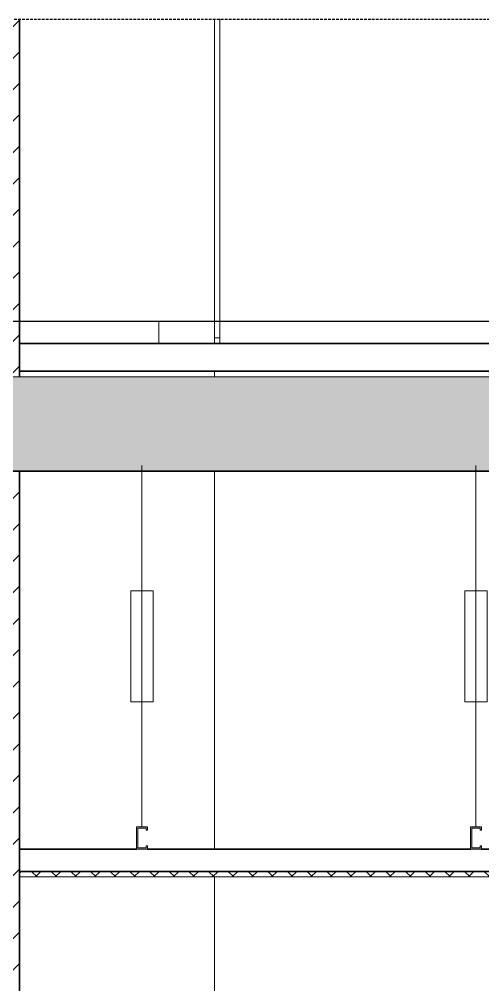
# Model space of a CAD drawing. Header units: millimetres. Extents: x 42054 to 236235, y 253 to 78637.
# Drawn here: x 74953 to 75786, y 4406 to 6143 of the extents above; entities that cross this region are included whole.
import ezdxf

# ---------------------------------------------------------------- set-up
doc = ezdxf.new("R2010")
doc.units = ezdxf.units.MM
for name, pattern in [('Centre', [31.75, 6.35, -4.7625, 15.875, -4.7625]), ('Hidden', [7.14375, 4.7625, -2.38125]), ('IMPORT-CENTER _2_', [40.64, 25.4, -5.08, 5.08, -5.08])]:
    doc.linetypes.add(name, pattern=pattern)
for name, color, linetype, lineweight in [('0-5', 130, 'Continuous', 5), ('A-CLNG-1', 250, 'Continuous', 35), ('A-CLNG-FNSH-1', 7, 'Continuous', 18), ('A-CLNG-PATT-4', 9, 'Continuous', 18), ('A-DETL-GENF', 92, 'Continuous', 18), ('A-DETL-GENF-4', 92, 'Hidden', 25), ('A-DETL-GENF-5', 9, 'Continuous', 18), ('A-DETL-MEDM', 33, 'Continuous', 35), ('A-DETL-THIN', 151, 'Continuous', 18), ('A-FLOR-2', 7, 'Continuous', 18), ('A-FLOR-FNSH-1', 250, 'Continuous', 35), ('A-FLOR-LEVL-2', 51, 'Centre', 9), ('A-GLAZ-CURT', 52, 'Continuous', 18), ('A-GLAZ-CURT-2', 7, 'Continuous', 18), ('A-WALL', 113, 'Continuous', 18), ('A-WALL-2', 250, 'Continuous', 35), ('A-WALL-3', 7, 'Continuous', 18), ('A-WALL-PATT-1', 9, 'Continuous', 18), ('G-IMPT', 8, 'Continuous', 18), ('G-IMPT-5', 8, 'IMPORT-CENTER _2_', 18), ('M-EQPM', 50, 'Continuous', 18), ('M-EQPM-3', 50, 'Continuous', 25)]:
    doc.layers.add(name, color=color, linetype=linetype, lineweight=lineweight)
pattern_1 = [(45, (49739.84, 15773.775), (-28.28427, 28.28427), [])]

# ---------------------------------------------------------------- blocks, each defined once
blk = doc.blocks.new('System Panel - Glazed-901204-TKCS_CĂN HỘ LOẠI 1A - MẶT CẮT 2')
at = {"layer": 'A-GLAZ-CURT-2'}
blk.add_line((47112.6, 6143), (47112.6, 5560), dxfattribs=at)
blk = doc.blocks.new('NCV_TKTC_TANG 2_rvt-3-TKCS_CĂN HỘ LOẠI 1A - MẶT CẮT 2')
at = {"layer": 'A-WALL-PATT-1'}
h = blk.add_hatch(dxfattribs=at)
h.set_pattern_fill('FP_6', color=256, style=0, pattern_type=2)
h.set_pattern_definition(pattern_1)
h.paths.add_polyline_path([(46653, 5500), (46752.6, 5500), (46752.6, 6143), (46652.6, 6143), (46652.6, 5500)])
at = {"layer": 'A-FLOR-2'}
for p, q in [((47102.6, 5570), (47112.6, 5570)), ((47102.6, 5560), (47102.6, 5570))]:
    blk.add_line(p, q, dxfattribs=at)
at = {"layer": 'A-FLOR-FNSH-1'}
for p, q in [((47933.7, 5560), (46752.6, 5560)), ((46752.6, 5510), (46752.6, 5560)), ((46752.6, 5510), (47933.7, 5510))]:
    blk.add_line(p, q, dxfattribs=at)
at = {"layer": 'A-WALL-2'}
blk.add_line((46752.6, 5500), (46752.6, 6143), dxfattribs=at)
at = {"layer": 'A-WALL-3'}
for p, q in [((47103, 5600), (47103, 5570)), ((47103, 5510), (47103, 5500))]:
    blk.add_line(p, q, dxfattribs=at)
at = {"layer": 'A-GLAZ-CURT'}
blk.add_blockref('System Panel - Glazed-901204-TKCS_CĂN HỘ LOẠI 1A - MẶT CẮT 2', (0, 0), dxfattribs=at)
blk = doc.blocks.new('NCV_TKTC_TANG 1_rvt-3-TKCS_CĂN HỘ LOẠI 1A - MẶT CẮT 2')
at = {"layer": 'A-CLNG-PATT-4'}
h = blk.add_hatch(dxfattribs=at)
h.set_pattern_fill('FP_8', color=256, style=0, pattern_type=2)
h.set_pattern_definition([(45, (49739.838, 15773.775), (-17.67767, 17.67767), []), (135, (49739.838, 15773.775), (-17.67767, -17.67767), [])])
h.paths.add_polyline_path([(47551.4, 4600), (49052.6, 4600), (49052.6, 4610), (46752.6, 4610), (46752.6, 4600), (47112.6, 4600)])
at = {"layer": 'A-WALL-PATT-1'}
h = blk.add_hatch(dxfattribs=at)
h.set_pattern_fill('FP_6', color=256, style=0, pattern_type=2)
h.set_pattern_definition(pattern_1)
h.paths.add_polyline_path([(46653, 2100), (46752.6, 2100), (46752.6, 5330), (46652.6, 5330), (46652.6, 2100)])
at = {"layer": 'A-CLNG-1'}
for p, q in [((46962.6, 4650), (46752.6, 4650)), ((46752.6, 4650), (46752.6, 4610)), ((47562.6, 4650), (46982.6, 4650)), ((48162.6, 4650), (47582.6, 4650)), ((49052.6, 4610), (46752.6, 4610))]:
    blk.add_line(p, q, dxfattribs=at)
at = {"layer": 'A-CLNG-FNSH-1'}
for p, q in [((46752.6, 4610), (46752.6, 4600)), ((46752.6, 4600), (49052.6, 4600))]:
    blk.add_line(p, q, dxfattribs=at)
at = {"layer": 'A-WALL-2'}
blk.add_line((46752.6, 5330), (46752.6, 2100), dxfattribs=at)
at = {"layer": 'A-WALL-3'}
for p, q in [((47103, 5330), (47103, 4650)), ((47103, 4600), (47103, 2170))]:
    blk.add_line(p, q, dxfattribs=at)
blk = doc.blocks.new('TKTC_XREF_251221_MB TANG 2-7 - TKTC_XREF_260130_MB TANG 2-5_dwg_$cc-4746802-TKCS_CĂN HỘ LOẠI 1A - MẶT CẮT 2')
at = {"layer": 'G-IMPT-5'}
for p, q in [((46981.2, 5600), (46860.1, 5600)), ((46921.1, 5600), (46920.2, 5600))]:
    blk.add_line(p, q, dxfattribs=at)
at = {"layer": 'M-EQPM'}
for p, q in [((46965.6, 5600), (46875.7, 5600)), ((46875.7, 5600), (46920.7, 5600)), ((46920.3, 5600), (46920.3, 5600)), ((46920.7, 5600), (46965.6, 5600))]:
    blk.add_line(p, q, dxfattribs=at)
blk = doc.blocks.new('TKTC_XREF_251221_MB TANG 2-7 - TKTC_XREF_260130_MB TANG 2-5_dwg_CUM U_DN100-4746799-TKCS_CĂN HỘ LOẠI 1A - MẶT CẮT 2')
at = {"layer": 'G-IMPT'}
for p, q in [((46864.4, 5600), (46866.6, 5600)), ((46865.5, 5600), (46872.3, 5600)), ((46865.8, 5600), (46866.2, 5600)), ((46975.1, 5600), (46866.2, 5600)), ((46866.6, 5600), (46871.2, 5600)), ((46866.7, 5600), (46866.6, 5600)), ((46866.9, 5600), (46867.6, 5600)), ((46867.6, 5600), (46870.1, 5600)), ((46867.6, 5600), (46870.2, 5600)), ((46867.6, 5600), (46870.2, 5600)), ((46870.1, 5600), (46870.9, 5600)), ((46871.2, 5600), (46873.5, 5600)), ((46871.2, 5600), (46871.2, 5600)), ((46968.8, 5600), (46872.5, 5600)), ((46965.6, 5600), (46875.7, 5600)), ((46967, 5600), (46969.3, 5600)), ((46968.1, 5600), (46975, 5600)), ((46969.3, 5600), (46973.8, 5600)), ((46969.3, 5600), (46969.3, 5600)), ((46969.5, 5600), (46970.2, 5600)), ((46970.2, 5600), (46972.8, 5600)), ((46970.3, 5600), (46972.8, 5600)), ((46970.3, 5600), (46972.8, 5600)), ((46972.8, 5600), (46973.5, 5600)), ((46973.8, 5600), (46976.1, 5600)), ((46973.8, 5600), (46973.8, 5600)), ((46974.7, 5600), (46975.1, 5600))]:
    blk.add_line(p, q, dxfattribs=at)
at = {"layer": 'G-IMPT', "flags": 128}
for points in [[(46864.4, 5600), (46862.9, 5600), (46862.9, 5600), (46875, 5600), (46875, 5600), (46873.5, 5600)], [(46873.5, 5600), (46873.5, 5600), (46864.4, 5600), (46864.4, 5600)], [(46866.9, 5600), (46866.9, 5600), (46870.9, 5600), (46870.9, 5600)], [(46872.1, 5600), (46872.5, 5600), (46875.7, 5600)], [(46967, 5600), (46965.5, 5600), (46965.5, 5600), (46977.7, 5600), (46977.6, 5600), (46976.1, 5600)], [(46968.4, 5600), (46968.8, 5600), (46965.6, 5600)], [(46976.1, 5600), (46976.1, 5600), (46967, 5600), (46967, 5600)], [(46969.5, 5600), (46969.5, 5600), (46973.5, 5600), (46973.6, 5600)]]:
    blk.add_lwpolyline(points, dxfattribs=at)
blk = doc.blocks.new('TKTC_XREF_251221_MB TANG 2-7 - TKTC_XREF_260130_MB TANG 2-5_dwg_$cc-4746807-TKCS_CĂN HỘ LOẠI 1A - MẶT CẮT 2')
at = {"layer": 'G-IMPT-5'}
for p, q in [((46756.9, 5600), (46603.9, 5600)), ((46680.5, 5600), (46680.3, 5600))]:
    blk.add_line(p, q, dxfattribs=at)
at = {"layer": 'M-EQPM'}
for p, q in [((46737.3, 5600), (46623.6, 5600)), ((46623.6, 5600), (46680.4, 5600)), ((46680.4, 5600), (46680.4, 5600)), ((46680.4, 5600), (46737.3, 5600))]:
    blk.add_line(p, q, dxfattribs=at)
blk = doc.blocks.new('TKTC_XREF_251221_MB TANG 2-7 - TKTC_XREF_260130_MB TANG 2-5_dwg_CUM U_DN100-4746796-TKCS_CĂN HỘ LOẠI 1A - MẶT CẮT 2')
at = {"layer": 'G-IMPT'}
for p, q in [((46611.8, 5600), (46608.9, 5600)), ((46618.9, 5600), (46610.3, 5600)), ((46610.6, 5600), (46610.7, 5600)), ((46610.7, 5600), (46748.3, 5600)), ((46617.5, 5600), (46611.8, 5600)), ((46611.8, 5600), (46611.8, 5600)), ((46613, 5600), (46612.1, 5600)), ((46616.2, 5600), (46613, 5600)), ((46616.2, 5600), (46613, 5600)), ((46616.2, 5600), (46613, 5600)), ((46617.2, 5600), (46616.2, 5600)), ((46620.4, 5600), (46617.5, 5600)), ((46617.5, 5600), (46617.5, 5600)), ((46618.7, 5600), (46740.4, 5600)), ((46622.7, 5600), (46736.4, 5600)), ((46741.4, 5600), (46738.6, 5600)), ((46748.6, 5600), (46740, 5600)), ((46747.2, 5600), (46741.4, 5600)), ((46741.4, 5600), (46741.4, 5600)), ((46742.7, 5600), (46741.7, 5600)), ((46745.9, 5600), (46742.7, 5600)), ((46745.9, 5600), (46742.7, 5600)), ((46745.9, 5600), (46742.7, 5600)), ((46746.8, 5600), (46745.9, 5600)), ((46750, 5600), (46747.2, 5600)), ((46747.2, 5600), (46747.2, 5600)), ((46748.3, 5600), (46748.3, 5600))]:
    blk.add_line(p, q, dxfattribs=at)
at = {"layer": 'G-IMPT', "flags": 128}
for points in [[(46620.4, 5600), (46622.3, 5600), (46622.3, 5600), (46607, 5600), (46607, 5600), (46608.9, 5600)], [(46608.9, 5600), (46608.9, 5600), (46620.4, 5600), (46620.4, 5600)], [(46617.2, 5600), (46617.2, 5600), (46612.1, 5600), (46612.1, 5600)], [(46618.6, 5600), (46618.7, 5600), (46622.7, 5600)], [(46740.3, 5600), (46740.4, 5600), (46736.4, 5600)], [(46750, 5600), (46752, 5600), (46752, 5600), (46736.6, 5600), (46736.6, 5600), (46738.6, 5600)], [(46738.6, 5600), (46738.6, 5600), (46750, 5600), (46750, 5600)], [(46746.9, 5600), (46746.8, 5600), (46741.7, 5600), (46741.7, 5600)]]:
    blk.add_lwpolyline(points, dxfattribs=at)
blk = doc.blocks.new('TKTC_XREF_251221_MB TANG 2-7 - TKTC_XREF_260130_MB TANG 2-5_dwg_$cc-4746806-TKCS_CĂN HỘ LOẠI 1A - MẶT CẮT 2')
at = {"layer": 'G-IMPT-5'}
for p, q in [((47077.4, 5600), (47230.4, 5600)), ((47153.9, 5600), (47153.8, 5600))]:
    blk.add_line(p, q, dxfattribs=at)
at = {"layer": 'M-EQPM'}
for p, q in [((47153.9, 5600), (47097, 5600)), ((47097, 5600), (47210.7, 5600)), ((47153.8, 5600), (47153.8, 5600)), ((47210.7, 5600), (47153.9, 5600))]:
    blk.add_line(p, q, dxfattribs=at)
blk = doc.blocks.new('TKTC_XREF_251221_MB TANG 2-7 - TKTC_XREF_260130_MB TANG 2-5_dwg_$cc-4746801-TKCS_CĂN HỘ LOẠI 1A - MẶT CẮT 2')
at = {"layer": 'G-IMPT-5'}
for p, q in [((47352.3, 5600), (47231.2, 5600)), ((47292.2, 5600), (47291.3, 5600))]:
    blk.add_line(p, q, dxfattribs=at)
at = {"layer": 'M-EQPM'}
for p, q in [((47336.8, 5600), (47246.8, 5600)), ((47246.8, 5600), (47291.8, 5600)), ((47291.4, 5600), (47291.4, 5600)), ((47291.8, 5600), (47336.8, 5600))]:
    blk.add_line(p, q, dxfattribs=at)
blk = doc.blocks.new('TKTC_XREF_251221_MB TANG 2-7 - TKTC_XREF_260130_MB TANG 2-5_dwg_$cc-V47-TKCS_CĂN HỘ LOẠI 1A - MẶT CẮT 2')
at = {"layer": 'G-IMPT-5'}
for p, q in [((46840.1, 5600), (46961.2, 5600)), ((46901.1, 5600), (46900.2, 5600))]:
    blk.add_line(p, q, dxfattribs=at)
at = {"layer": 'M-EQPM'}
for p, q in [((46901, 5600), (46900.4, 5600)), ((46900.4, 5600), (46900.7, 5600)), ((46900.7, 5600), (46901, 5600)), ((46945.7, 5600), (46945.7, 5600))]:
    blk.add_line(p, q, dxfattribs=at)
blk = doc.blocks.new('TKTC_XREF_251221_MB TANG 2-7 - TKTC_XREF_260130_MB TANG 2-5_dwg_CUM U_DN100-V48-TKCS_CĂN HỘ LOẠI 1A - MẶT CẮT 2')
at = {"layer": 'G-IMPT'}
for p, q in [((46903, 5600), (46902.2, 5600)), ((46903, 5600), (46902.2, 5600)), ((46953.5, 5600), (46902.2, 5600)), ((46902.9, 5600), (46902.3, 5600)), ((46954.3, 5600), (46903, 5600)), ((46955, 5600), (46958.8, 5600)), ((46955.1, 5600), (46958.9, 5600)), ((46955.8, 5600), (46959.6, 5600)), ((46955.8, 5600), (46959.6, 5600)), ((46958.8, 5600), (46958.8, 5600)), ((46958.8, 5600), (46958.9, 5600)), ((46958.9, 5600), (46958.9, 5600)), ((46959.6, 5600), (46959.6, 5600)), ((46959.6, 5600), (46959.6, 5600)), ((46959.6, 5600), (46959.6, 5600)), ((46959.6, 5600), (46959.6, 5600)), ((46960.3, 5600), (46960.4, 5600)), ((46961.1, 5600), (46961.2, 5600)), ((46961.9, 5600), (46961.9, 5600)), ((46962.7, 5600), (46962.7, 5600)), ((46963.4, 5600), (46963.4, 5600)), ((46964.7, 5600), (46963.9, 5600)), ((46963.9, 5600), (46964.6, 5600)), ((46964.6, 5600), (46965.4, 5600)), ((46964.6, 5600), (46964.7, 5600)), ((46965.4, 5600), (46964.7, 5600)), ((46965.4, 5600), (46965.4, 5600))]:
    blk.add_line(p, q, dxfattribs=at)
at = {"layer": 'G-IMPT', "flags": 128}
for points in [[(46953.6, 5600), (46902.2, 5600), (46902.3, 5600)], [(46954.3, 5600), (46903, 5600), (46902.9, 5600)], [(46955, 5600), (46955, 5600), (46953.5, 5600), (46953.6, 5600), (46955.1, 5600), (46955.1, 5600)], [(46955.8, 5600), (46955.8, 5600), (46954.2, 5600), (46954.3, 5600), (46955.9, 5600), (46955.8, 5600)], [(46958.9, 5600), (46955.1, 5600), (46955, 5600), (46958.8, 5600)], [(46959.6, 5600), (46955.8, 5600), (46955.8, 5600), (46959.6, 5600)], [(46959.6, 5600), (46963.9, 5600), (46963.9, 5600), (46959.6, 5600)], [(46960.3, 5600), (46964.6, 5600), (46964.7, 5600), (46960.4, 5600)]]:
    blk.add_lwpolyline(points, dxfattribs=at)
blk = doc.blocks.new('TKTC_XREF_251221_MB TANG 2-7 - TKTC_XREF_260130_MB TANG 2-5_dwg_$cc-V49-TKCS_CĂN HỘ LOẠI 1A - MẶT CẮT 2')
at = {"layer": 'G-IMPT-5'}
for p, q in [((46811.6, 5600), (46964.6, 5600)), ((46888.2, 5600), (46888.1, 5600))]:
    blk.add_line(p, q, dxfattribs=at)
at = {"layer": 'M-EQPM'}
for p, q in [((46888.1, 5600), (46888.2, 5600)), ((46888.2, 5600), (46888.1, 5600)), ((46888.1, 5600), (46888.1, 5600)), ((46945, 5600), (46945, 5600))]:
    blk.add_line(p, q, dxfattribs=at)
blk = doc.blocks.new('TKTC_XREF_251221_MB TANG 2-7 - TKTC_XREF_260130_MB TANG 2-5_dwg_CUM U_DN100-V50-TKCS_CĂN HỘ LOẠI 1A - MẶT CẮT 2')
at = {"layer": 'G-IMPT'}
for p, q in [((46888.1, 5600), (46888.2, 5600)), ((46888.1, 5600), (46888.2, 5600)), ((46888.1, 5600), (46888.2, 5600)), ((46952.9, 5600), (46888.1, 5600)), ((46953, 5600), (46888.2, 5600)), ((46954.8, 5600), (46959.6, 5600)), ((46954.8, 5600), (46959.6, 5600)), ((46954.9, 5600), (46959.7, 5600)), ((46954.9, 5600), (46959.7, 5600)), ((46959.6, 5600), (46959.6, 5600)), ((46959.6, 5600), (46959.6, 5600)), ((46959.6, 5600), (46959.6, 5600)), ((46959.7, 5600), (46959.7, 5600)), ((46959.7, 5600), (46959.7, 5600)), ((46959.7, 5600), (46959.7, 5600)), ((46960.6, 5600), (46960.6, 5600)), ((46960.7, 5600), (46960.7, 5600)), ((46962.5, 5600), (46962.5, 5600)), ((46962.7, 5600), (46962.7, 5600)), ((46964.5, 5600), (46964.4, 5600)), ((46964.6, 5600), (46964.6, 5600)), ((46967, 5600), (46966, 5600)), ((46966, 5600), (46967, 5600)), ((46967.1, 5600), (46966.1, 5600)), ((46966.1, 5600), (46967.1, 5600)), ((46967, 5600), (46967, 5600)), ((46967.1, 5600), (46967.1, 5600))]:
    blk.add_line(p, q, dxfattribs=at)
at = {"layer": 'G-IMPT', "flags": 128}
for points in [[(46952.9, 5600), (46888.1, 5600), (46888.1, 5600)], [(46953, 5600), (46888.2, 5600), (46888.2, 5600)], [(46954.8, 5600), (46954.8, 5600), (46952.9, 5600), (46952.9, 5600), (46954.8, 5600), (46954.8, 5600)], [(46954.9, 5600), (46954.9, 5600), (46953, 5600), (46953, 5600), (46954.9, 5600), (46954.9, 5600)], [(46959.6, 5600), (46954.8, 5600), (46954.8, 5600), (46959.6, 5600)], [(46959.7, 5600), (46954.9, 5600), (46954.9, 5600), (46959.7, 5600)], [(46960.6, 5600), (46966, 5600), (46966, 5600), (46960.6, 5600)], [(46960.7, 5600), (46966.1, 5600), (46966.1, 5600), (46960.7, 5600)]]:
    blk.add_lwpolyline(points, dxfattribs=at)
blk = doc.blocks.new('TKTC_XREF_251221_MB TANG 2-7 - TKTC_XREF_260130_MB TANG 2-5_dwg_$cc-V51-TKCS_CĂN HỘ LOẠI 1A - MẶT CẮT 2')
at = {"layer": 'G-IMPT-5'}
for p, q in [((46812.5, 5600), (46965.5, 5600)), ((46888.9, 5600), (46889, 5600))]:
    blk.add_line(p, q, dxfattribs=at)
at = {"layer": 'M-EQPM'}
for p, q in [((46889, 5600), (46888.9, 5600)), ((46888.9, 5600), (46889, 5600)), ((46889, 5600), (46889, 5600)), ((46945.8, 5600), (46945.8, 5600))]:
    blk.add_line(p, q, dxfattribs=at)
blk = doc.blocks.new('TKTC_XREF_251221_MB TANG 2-7 - TKTC_XREF_260130_MB TANG 2-5_dwg_$cc-V52-TKCS_CĂN HỘ LOẠI 1A - MẶT CẮT 2')
at = {"layer": 'G-IMPT-5'}
for p, q in [((46840.5, 5600), (46961.6, 5600)), ((46901.5, 5600), (46900.6, 5600))]:
    blk.add_line(p, q, dxfattribs=at)
at = {"layer": 'M-EQPM'}
for p, q in [((46901.4, 5600), (46900.8, 5600)), ((46900.8, 5600), (46901.1, 5600)), ((46901.1, 5600), (46901.4, 5600)), ((46946.1, 5600), (46946.1, 5600))]:
    blk.add_line(p, q, dxfattribs=at)
blk = doc.blocks.new('TKTC_XREF_251221_MB TANG 2-7 - TKTC_XREF_251221_MB TANG 2-7-2039446-TKCS_CĂN HỘ LOẠI 1A - MẶT CẮT 2')
at = {"layer": 'M-EQPM'}
for p, q in [((47353.3, 5600), (46603.1, 5600)), ((46603.4, 5600), (47353.6, 5600)), ((46954, 5600), (47003.2, 5600)), ((47003.2, 5600), (46954, 5600)), ((47353.6, 5600), (47353.3, 5600))]:
    blk.add_line(p, q, dxfattribs=at)
at = {"layer": 'M-EQPM-3'}
blk.add_line((44802.6, 5600), (49452.6, 5600), dxfattribs=at)
for name, p in [('TKTC_XREF_251221_MB TANG 2-7 - TKTC_XREF_260130_MB TANG 2-5_dwg_$cc-4746807-TKCS_CĂN HỘ LOẠI 1A - MẶT CẮT 2', (0, 0)), ('TKTC_XREF_251221_MB TANG 2-7 - TKTC_XREF_260130_MB TANG 2-5_dwg_$cc-V49-TKCS_CĂN HỘ LOẠI 1A - MẶT CẮT 2', (0, 0)), ('TKTC_XREF_251221_MB TANG 2-7 - TKTC_XREF_260130_MB TANG 2-5_dwg_$cc-V51-TKCS_CĂN HỘ LOẠI 1A - MẶT CẮT 2', (0, 0)), ('TKTC_XREF_251221_MB TANG 2-7 - TKTC_XREF_260130_MB TANG 2-5_dwg_$cc-V47-TKCS_CĂN HỘ LOẠI 1A - MẶT CẮT 2', (0, 0)), ('TKTC_XREF_251221_MB TANG 2-7 - TKTC_XREF_260130_MB TANG 2-5_dwg_$cc-V52-TKCS_CĂN HỘ LOẠI 1A - MẶT CẮT 2', (0, 0)), ('TKTC_XREF_251221_MB TANG 2-7 - TKTC_XREF_260130_MB TANG 2-5_dwg_$cc-4746802-TKCS_CĂN HỘ LOẠI 1A - MẶT CẮT 2', (0, 0)), ('TKTC_XREF_251221_MB TANG 2-7 - TKTC_XREF_260130_MB TANG 2-5_dwg_CUM U_DN100-4746799-TKCS_CĂN HỘ LOẠI 1A - MẶT CẮT 2', (0, 0)), ('TKTC_XREF_251221_MB TANG 2-7 - TKTC_XREF_260130_MB TANG 2-5_dwg_CUM U_DN100-V50-TKCS_CĂN HỘ LOẠI 1A - MẶT CẮT 2', (0, 0)), ('TKTC_XREF_251221_MB TANG 2-7 - TKTC_XREF_260130_MB TANG 2-5_dwg_CUM U_DN100-V50-TKCS_CĂN HỘ LOẠI 1A - MẶT CẮT 2', (0.8, 0)), ('TKTC_XREF_251221_MB TANG 2-7 - TKTC_XREF_260130_MB TANG 2-5_dwg_CUM U_DN100-V48-TKCS_CĂN HỘ LOẠI 1A - MẶT CẮT 2', (0, 0)), ('TKTC_XREF_251221_MB TANG 2-7 - TKTC_XREF_260130_MB TANG 2-5_dwg_CUM U_DN100-V48-TKCS_CĂN HỘ LOẠI 1A - MẶT CẮT 2', (0.4, 0)), ('TKTC_XREF_251221_MB TANG 2-7 - TKTC_XREF_260130_MB TANG 2-5_dwg_$cc-4746806-TKCS_CĂN HỘ LOẠI 1A - MẶT CẮT 2', (0, 0)), ('TKTC_XREF_251221_MB TANG 2-7 - TKTC_XREF_260130_MB TANG 2-5_dwg_CUM U_DN100-4746796-TKCS_CĂN HỘ LOẠI 1A - MẶT CẮT 2', (474.3, 0)), ('TKTC_XREF_251221_MB TANG 2-7 - TKTC_XREF_260130_MB TANG 2-5_dwg_$cc-4746801-TKCS_CĂN HỘ LOẠI 1A - MẶT CẮT 2', (0, 0)), ('TKTC_XREF_251221_MB TANG 2-7 - TKTC_XREF_260130_MB TANG 2-5_dwg_CUM U_DN100-4746799-TKCS_CĂN HỘ LOẠI 1A - MẶT CẮT 2', (371.1, 0))]:
    blk.add_blockref(name, p)
blk = doc.blocks.new('BORDER VIEW - BORDER VIEW-3681495-TKCS_CĂN HỘ LOẠI 1A - MẶT CẮT 2')
at = {"layer": 'A-DETL-GENF-4'}
blk.add_line((44392.6, 6143), (53488.7, 6143), dxfattribs=at)
blk = doc.blocks.new('Repeating Detail - THANH TREO TRẦN 650-V66-TKCS_CĂN HỘ LOẠI 1A - MẶT CẮT 2')
at = {"layer": 'A-DETL-GENF'}
for points in [[(46980.064287, 4650), (46982.564287, 4650), (46982.564287, 4656), (46980.064287, 4656), (46980.064287, 4652.5), (46965.064287, 4652.5), (46965.064287, 4687.5), (46980.064287, 4687.5), (46980.064287, 4684), (46982.564287, 4684), (46982.564287, 4690), (46962.564287, 4690), (46962.564287, 4650), (46965.064287, 4650)], [(47580.064287, 4650), (47582.564287, 4650), (47582.564287, 4656), (47580.064287, 4656), (47580.064287, 4652.5), (47565.064287, 4652.5), (47565.064287, 4687.5), (47580.064287, 4687.5), (47580.064287, 4684), (47582.564287, 4684), (47582.564287, 4690), (47562.564287, 4690), (47562.564287, 4650), (47565.064287, 4650)], [(48180.064287, 4650), (48182.564287, 4650), (48182.564287, 4656), (48180.064287, 4656), (48180.064287, 4652.5), (48165.064287, 4652.5), (48165.064287, 4687.5), (48180.064287, 4687.5), (48180.064287, 4684), (48182.564287, 4684), (48182.564287, 4690), (48162.564287, 4690), (48162.564287, 4650), (48165.064287, 4650)], [(48765.064287, 4650), (48782.564287, 4650), (48782.564287, 4656), (48780.064287, 4656), (48780.064287, 4652.5), (48765.064287, 4652.5), (48765.064287, 4687.5), (48780.064287, 4687.5), (48780.064287, 4684), (48782.564287, 4684), (48782.564287, 4690), (48762.564287, 4690), (48762.564287, 4650)]]:
    blk.add_hatch(color=256, dxfattribs=at).paths.add_polyline_path(points)
for p, q in [((46972.564287, 4690), (46972.564287, 5340)), ((47572.564287, 4690), (47572.564287, 5340)), ((48172.564287, 4690), (48172.564287, 5340)), ((48772.564287, 4690), (48772.564287, 5340)), ((46952.564287, 5115), (46992.564287, 5115)), ((46952.564287, 4915), (46952.564287, 5115)), ((46992.564287, 5115), (46992.564287, 4915)), ((47552.564287, 5115), (47592.564287, 5115)), ((47552.564287, 4915), (47552.564287, 5115)), ((47592.564287, 5115), (47592.564287, 4915)), ((48152.564287, 5115), (48192.564287, 5115)), ((48152.564287, 4915), (48152.564287, 5115)), ((48192.564287, 5115), (48192.564287, 4915)), ((48752.564287, 5115), (48792.564287, 5115)), ((48752.564287, 4915), (48752.564287, 5115)), ((48792.564287, 5115), (48792.564287, 4915)), ((46992.564287, 4915), (46952.564287, 4915)), ((47592.564287, 4915), (47552.564287, 4915)), ((48192.564287, 4915), (48152.564287, 4915)), ((48792.564287, 4915), (48752.564287, 4915)), ((46982.564287, 4690), (46962.564287, 4690)), ((46962.564287, 4690), (46962.564287, 4650)), ((46982.564287, 4690), (46962.564287, 4690)), ((46962.564287, 4690), (46962.564287, 4650)), ((46982.564287, 4684), (46982.564287, 4690)), ((46982.564287, 4684), (46982.564287, 4690)), ((47582.564287, 4690), (47562.564287, 4690)), ((47562.564287, 4690), (47562.564287, 4650)), ((47582.564287, 4690), (47562.564287, 4690)), ((47562.564287, 4690), (47562.564287, 4650)), ((47582.564287, 4684), (47582.564287, 4690)), ((47582.564287, 4684), (47582.564287, 4690)), ((48182.564287, 4690), (48162.564287, 4690)), ((48162.564287, 4690), (48162.564287, 4650)), ((48182.564287, 4690), (48162.564287, 4690)), ((48162.564287, 4690), (48162.564287, 4650)), ((48182.564287, 4684), (48182.564287, 4690)), ((48182.564287, 4684), (48182.564287, 4690)), ((48782.564287, 4690), (48762.564287, 4690)), ((48762.564287, 4690), (48762.564287, 4650)), ((48782.564287, 4690), (48762.564287, 4690)), ((48762.564287, 4690), (48762.564287, 4650)), ((48782.564287, 4684), (48782.564287, 4690)), ((48782.564287, 4684), (48782.564287, 4690)), ((46965.064287, 4687.5), (46980.064287, 4687.5)), ((46965.064287, 4652.5), (46965.064287, 4687.5)), ((46965.064287, 4652.5), (46965.064287, 4687.5)), ((46965.064287, 4687.5), (46980.064287, 4687.5)), ((46980.064287, 4687.5), (46980.064287, 4684)), ((46980.064287, 4687.5), (46980.064287, 4684)), ((46980.064287, 4684), (46982.564287, 4684)), ((46980.064287, 4684), (46982.564287, 4684)), ((47565.064287, 4687.5), (47580.064287, 4687.5)), ((47565.064287, 4652.5), (47565.064287, 4687.5)), ((47565.064287, 4652.5), (47565.064287, 4687.5)), ((47565.064287, 4687.5), (47580.064287, 4687.5)), ((47580.064287, 4687.5), (47580.064287, 4684)), ((47580.064287, 4687.5), (47580.064287, 4684)), ((47580.064287, 4684), (47582.564287, 4684)), ((47580.064287, 4684), (47582.564287, 4684)), ((48165.064287, 4687.5), (48180.064287, 4687.5)), ((48165.064287, 4652.5), (48165.064287, 4687.5)), ((48165.064287, 4652.5), (48165.064287, 4687.5)), ((48165.064287, 4687.5), (48180.064287, 4687.5)), ((48180.064287, 4687.5), (48180.064287, 4684)), ((48180.064287, 4687.5), (48180.064287, 4684)), ((48180.064287, 4684), (48182.564287, 4684)), ((48180.064287, 4684), (48182.564287, 4684)), ((48765.064287, 4687.5), (48780.064287, 4687.5)), ((48765.064287, 4652.5), (48765.064287, 4687.5)), ((48765.064287, 4652.5), (48765.064287, 4687.5)), ((48765.064287, 4687.5), (48780.064287, 4687.5)), ((48780.064287, 4687.5), (48780.064287, 4684)), ((48780.064287, 4687.5), (48780.064287, 4684)), ((48780.064287, 4684), (48782.564287, 4684)), ((48780.064287, 4684), (48782.564287, 4684)), ((46982.564287, 4656), (46980.064287, 4656)), ((46980.064287, 4656), (46980.064287, 4652.5)), ((46982.564287, 4656), (46980.064287, 4656)), ((46980.064287, 4656), (46980.064287, 4652.5)), ((46982.564287, 4650), (46982.564287, 4656)), ((46982.564287, 4650), (46982.564287, 4656)), ((47582.564287, 4656), (47580.064287, 4656)), ((47580.064287, 4656), (47580.064287, 4652.5)), ((47582.564287, 4656), (47580.064287, 4656)), ((47580.064287, 4656), (47580.064287, 4652.5)), ((47582.564287, 4650), (47582.564287, 4656)), ((47582.564287, 4650), (47582.564287, 4656)), ((48182.564287, 4656), (48180.064287, 4656)), ((48180.064287, 4656), (48180.064287, 4652.5)), ((48182.564287, 4656), (48180.064287, 4656)), ((48180.064287, 4656), (48180.064287, 4652.5)), ((48182.564287, 4650), (48182.564287, 4656)), ((48182.564287, 4650), (48182.564287, 4656)), ((48782.564287, 4656), (48780.064287, 4656)), ((48780.064287, 4656), (48780.064287, 4652.5)), ((48782.564287, 4656), (48780.064287, 4656)), ((48780.064287, 4656), (48780.064287, 4652.5)), ((48782.564287, 4650), (48782.564287, 4656)), ((48782.564287, 4650), (48782.564287, 4656)), ((46962.564287, 4650), (46982.564287, 4650)), ((46962.564287, 4650), (46982.564287, 4650)), ((46980.064287, 4652.5), (46965.064287, 4652.5)), ((46980.064287, 4652.5), (46965.064287, 4652.5)), ((47562.564287, 4650), (47582.564287, 4650)), ((47562.564287, 4650), (47582.564287, 4650)), ((47580.064287, 4652.5), (47565.064287, 4652.5)), ((47580.064287, 4652.5), (47565.064287, 4652.5)), ((48162.564287, 4650), (48182.564287, 4650)), ((48162.564287, 4650), (48182.564287, 4650)), ((48180.064287, 4652.5), (48165.064287, 4652.5)), ((48180.064287, 4652.5), (48165.064287, 4652.5)), ((48762.564287, 4650), (48782.564287, 4650)), ((48762.564287, 4650), (48782.564287, 4650)), ((48780.064287, 4652.5), (48765.064287, 4652.5)), ((48780.064287, 4652.5), (48765.064287, 4652.5))]:
    blk.add_line(p, q, dxfattribs=at)

msp = doc.modelspace()

# ---------------------------------------------------------------- hatches: boundary and pattern name
at = {"layer": 'A-DETL-GENF-5'}
h = msp.add_hatch(dxfattribs=at)
h.set_pattern_fill('FP_3', color=256, style=0, pattern_type=2)
h.set_pattern_definition([(50, (77940.73, 15773.77), (364.368, -31.878), [38.1, -419.1]), (355, (77940.73, 15773.77), (-70.486, 382.113), [30.48, -335.28]), (100.451, (77971.1, 15771.12), (293.885, 350.233), [32.38, -356.18]), (46.184, (77940.73, 15875.38), (542.158, -84.086), [57.15, -628.65]), (96.636, (77985.9, 15868.37), (474.805, 494.855), [48.57, -534.27]), (351.184, (77940.7, 15875.4), (474.81, 494.85), [45.72, -502.92]), (21, (77991.53, 15849.98), (303.2285, -204.5305), [38.1, -419.1]), (326, (77991.53, 15849.98), (123.604, 368.376), [30.48, -335.28]), (71.451, (78016.8, 15832.93), (426.834, 163.843), [32.38, -356.18]), (37.5, (77940.73, 15773.77), (6.1766, 169.1102), [3.353, -327.863, 3.353, -337.007, -336.55]), (37.5, (77940.73, 15773.77), (6.1766, 169.1102), [-671.576, 3.353, -333.197]), (7.5, (77940.73, 15773.77), (133.6389, 200.3615), [3.353, -190.703, 3.353, -320.243, -128.27]), (7.5, (77940.73, 15773.77), (133.6389, 200.3615), [-517.652, 3.353, -124.917]), (327.5, (77827.44, 15773.77), (271.1818, -11.4584), [3.353, -123.647, 3.353, -392.887, -525.78]), (327.5, (77827.44, 15773.77), (271.1818, -11.4584), [-523.24, 3.353, -522.427]), (317.5, (77776.64, 15773.77), (296.2585, 50.853), [3.353, -161.747, 3.353, -259.791, -373.38]), (317.5, (77776.64, 15773.77), (296.2585, 50.853), [-428.244, 3.353, -370.027]), (45, (77940.73, 15773.77), (-125.7236, 125.7236), []), (45, (77940.73, 15964.27), (-125.7236, 125.7236), [])])
h.paths.add_polyline_path([(81353.5, 1600), (81653.5, 1600), (81653.5, 2150), (77353.8, 2150), (77353.8, 2100), (72653.5, 2100), (72653.5, 2130), (72443.5, 2130), (72443.5, 1950), (72653.5, 1950), (72653.5, 1700), (73253.5, 1700), (73253.5, 1930), (77153.8, 1930), (77153.8, 1750), (77353.8, 1750), (77353.8, 1980), (81353.5, 1980), (81353.5, 1600)])
h.paths.add_polyline_path([(78453.8, 4400), (78453.5, 4520), (78353.8, 4520), (78353.8, 4400), (78453.5, 4400)])
h.paths.add_polyline_path([(81453.5, 4600), (81653.5, 4600), (81653.5, 4700), (81453.5, 4700)])
h.paths.add_polyline_path([(81453.5, 4950), (81653.5, 4950), (81653.5, 5550), (77353.8, 5550), (77353.8, 5500), (72653.5, 5500), (72653.5, 5530), (72443.5, 5530), (72443.5, 5350), (72653.5, 5350), (72653.5, 5100), (73253.5, 5100), (73253.5, 5330), (77153.8, 5330), (77153.8, 5150), (77353.8, 5150), (77353.8, 5385), (81353.5, 5385), (81353.5, 4950)])

# ---------------------------------------------------------------- linework, layer by layer
at = {"layer": 'A-DETL-MEDM'}
msp.add_line((73253.5, 5330), (77153.8, 5330), dxfattribs=at)
at = {"layer": 'A-DETL-THIN'}
msp.add_line((77353.8, 5500), (72653.5, 5500), dxfattribs=at)
at = {"layer": 'A-FLOR-LEVL-2'}
msp.add_line((72057.3, 5600), (82712.3, 5600), dxfattribs=at)
at = {"layer": 'A-WALL'}
for p, q in [((75303.9, 5600), (75303.9, 6143)), ((75203.5, 5560), (75203.5, 5600)), ((75203.5, 5600), (75303.9, 5600)), ((75303.5, 5560), (75303.5, 5600)), ((75303.5, 5500), (75303.5, 5510)), ((75303.5, 4650), (75303.5, 5330)), ((75303.5, 2200), (75303.5, 4600))]:
    msp.add_line(p, q, dxfattribs=at)

# ---------------------------------------------------------------- block references
at = {"layer": '0-5'}
for name in ['NCV_TKTC_TANG 2_rvt-3-TKCS_CĂN HỘ LOẠI 1A - MẶT CẮT 2', 'NCV_TKTC_TANG 1_rvt-3-TKCS_CĂN HỘ LOẠI 1A - MẶT CẮT 2']:
    msp.add_blockref(name, (28200.9, 0), dxfattribs=at)
at = {"layer": 'A-DETL-GENF'}
for name in ['BORDER VIEW - BORDER VIEW-3681495-TKCS_CĂN HỘ LOẠI 1A - MẶT CẮT 2', 'Repeating Detail - THANH TREO TRẦN 650-V66-TKCS_CĂN HỘ LOẠI 1A - MẶT CẮT 2']:
    msp.add_blockref(name, (28200.9, 0), dxfattribs=at)
at = {"layer": 'M-EQPM'}
msp.add_blockref('TKTC_XREF_251221_MB TANG 2-7 - TKTC_XREF_251221_MB TANG 2-7-2039446-TKCS_CĂN HỘ LOẠI 1A - MẶT CẮT 2', (28200.9, 0), dxfattribs=at)

doc.saveas('drawing.dxf')
